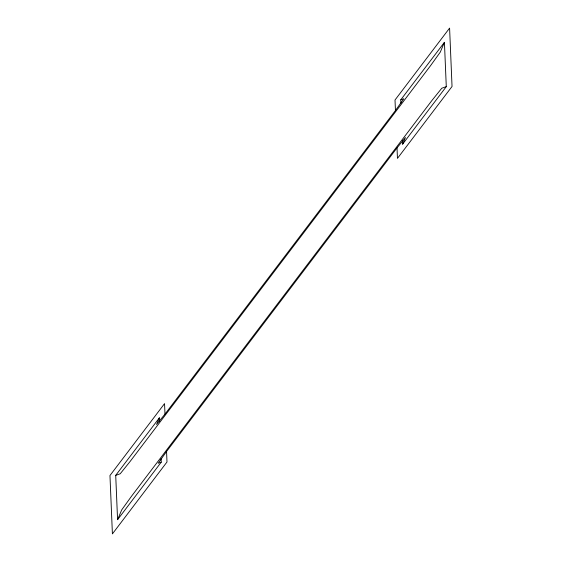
<?xml version="1.0" encoding="UTF-8"?>
<svg xmlns="http://www.w3.org/2000/svg" width="562" height="562" viewBox="0 0 562 562"><rect width="100%" height="100%" fill="white"/><g stroke="black" fill="none" stroke-linecap="round" stroke-linejoin="round"><path stroke-width="0.84" d="M159.517 421.135L159.376 417.833L156.573 424.465L164.996 414.103L395.451 110.51L403.804 98.764L400.762 99.839L400.903 103.141M159.376 417.833L115.716 475.354L117.57 519.688L121.729 509.853L131.564 496.169L431.89 100.528L441.781 88.234L446.284 86.646L444.43 42.312L400.762 99.839M444.43 42.312L440.271 52.147L430.436 65.831L130.11 461.472L120.219 473.766L115.716 475.354M402.483 140.865L402.624 144.167L405.427 137.535L397.018 147.883L166.563 451.476L158.196 463.236L161.238 462.161L161.097 458.859M117.57 519.688L161.238 462.161M402.624 144.167L446.284 86.646M395.451 110.51L395.009 100.008L449.593 28.1L452.038 86.478L397.453 158.386L397.018 147.883M164.996 414.103L164.547 403.614L109.962 475.522L112.407 533.9L166.991 461.992L166.563 451.476"/></g></svg>
